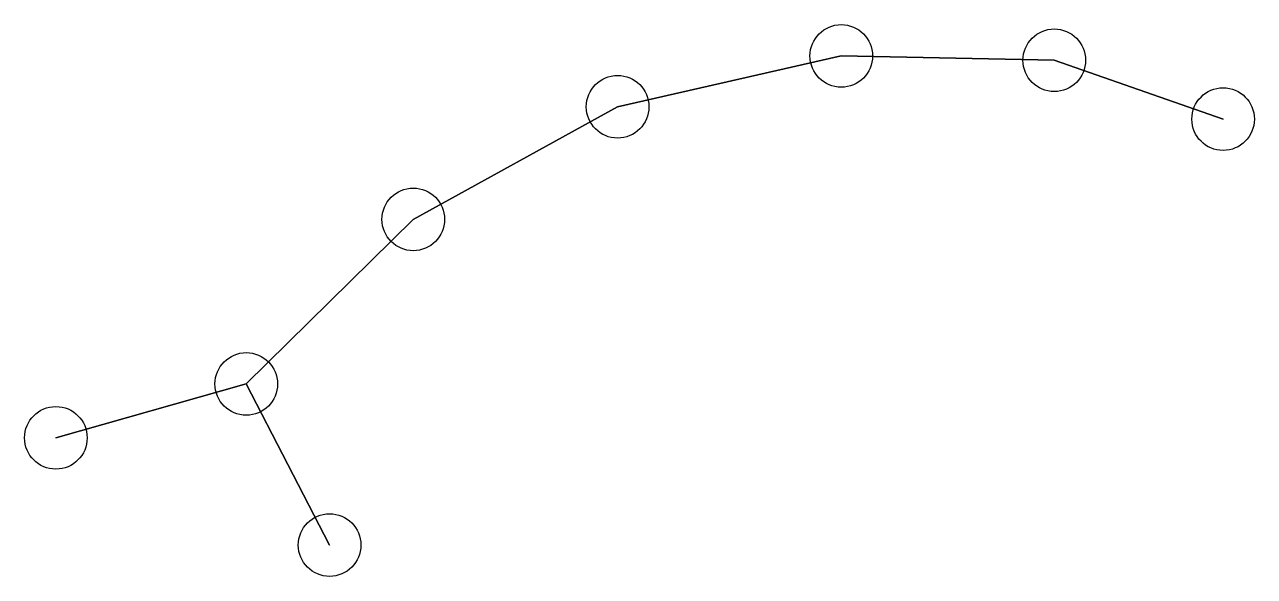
# Model space of a CAD drawing. Header units: metres. Extents: x -0.92 to 1.05, y -0.54 to 0.35.
import ezdxf

# ---------------------------------------------------------------- set-up
doc = ezdxf.new("R2010")
doc.units = ezdxf.units.M

msp = doc.modelspace()

# ---------------------------------------------------------------- linework, layer by layer
at = {"layer": 'Edges'}
for p, q in [((0.0319, 0.2144), (0.3895, 0.2956)), ((0.3895, 0.2956), (0.0319, 0.2144)), ((0.3895, 0.2956), (0.73, 0.2887)), ((0.73, 0.2887), (0.3895, 0.2956)), ((0.73, 0.2887), (1, 0.1947)), ((1, 0.1947), (0.73, 0.2887)), ((0.0319, 0.2144), (-0.2948, 0.0346)), ((-0.2948, 0.0346), (0.0319, 0.2144)), ((-0.5618, -0.2282), (-0.2948, 0.0346)), ((-0.2948, 0.0346), (-0.5618, -0.2282)), ((-0.5618, -0.2282), (-0.8662, -0.3142)), ((-0.8662, -0.3142), (-0.5618, -0.2282)), ((-0.4286, -0.4854), (-0.5618, -0.2282)), ((-0.5618, -0.2282), (-0.4286, -0.4854))]:
    msp.add_line(p, q, dxfattribs=at)
at = {"layer": 'Nodes'}
for centre in [(0.3895, 0.2956), (0.73, 0.2887), (0.0319, 0.2144), (1, 0.1947), (-0.2948, 0.0346), (-0.5618, -0.2282), (-0.8662, -0.3142), (-0.4286, -0.4854)]:
    msp.add_circle(centre, 0.05, dxfattribs=at)

doc.saveas('drawing.dxf')
